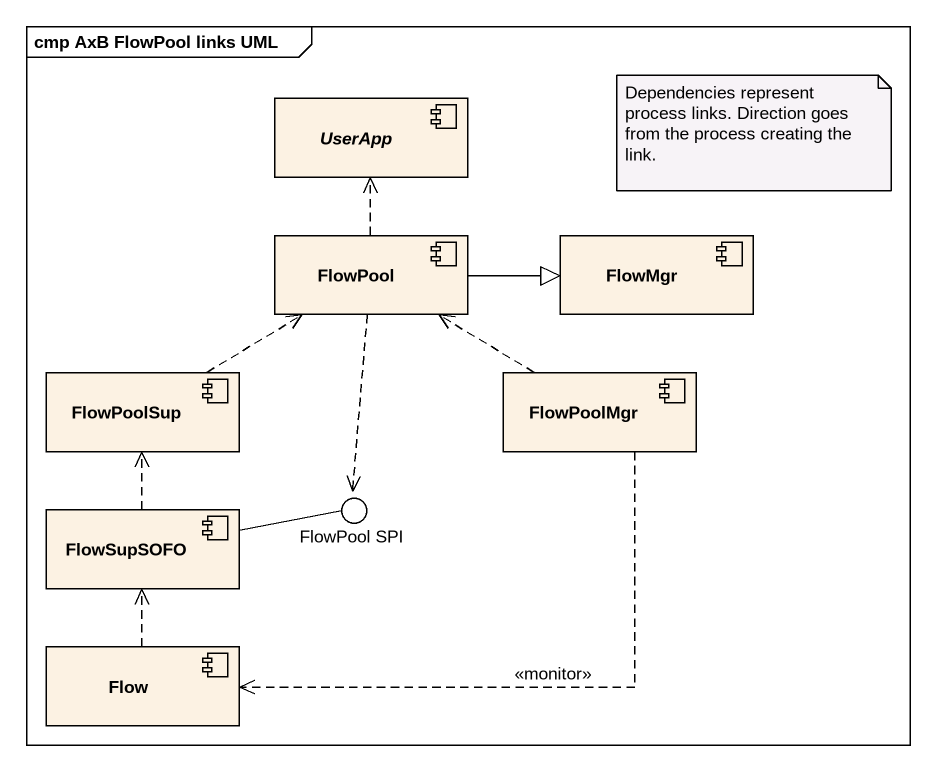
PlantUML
@startuml
mainframe cmp AxB FlowPool links UML
component UserApp
component FlowPool
component FlowMgr
component FlowPoolSup
component FlowPoolMgr
component FlowSupSOFO
() "FlowPool SPI" as FlowPool_SPI
component Flow
FlowPool .up.> UserApp
FlowPool -right-|> FlowMgr
FlowPool ..> FlowPool_SPI
FlowPoolSup .up.> FlowPool
FlowPoolMgr .up.> FlowPool
FlowPoolMgr ..> Flow : <<monitor>>
FlowSupSOFO .up.> FlowPoolSup
FlowSupSOFO -right- FlowPool_SPI
Flow .up.> FlowSupSOFO
note as N1
  Dependencies represent process links. Direction goes from the process creating the link.
end note
@enduml
